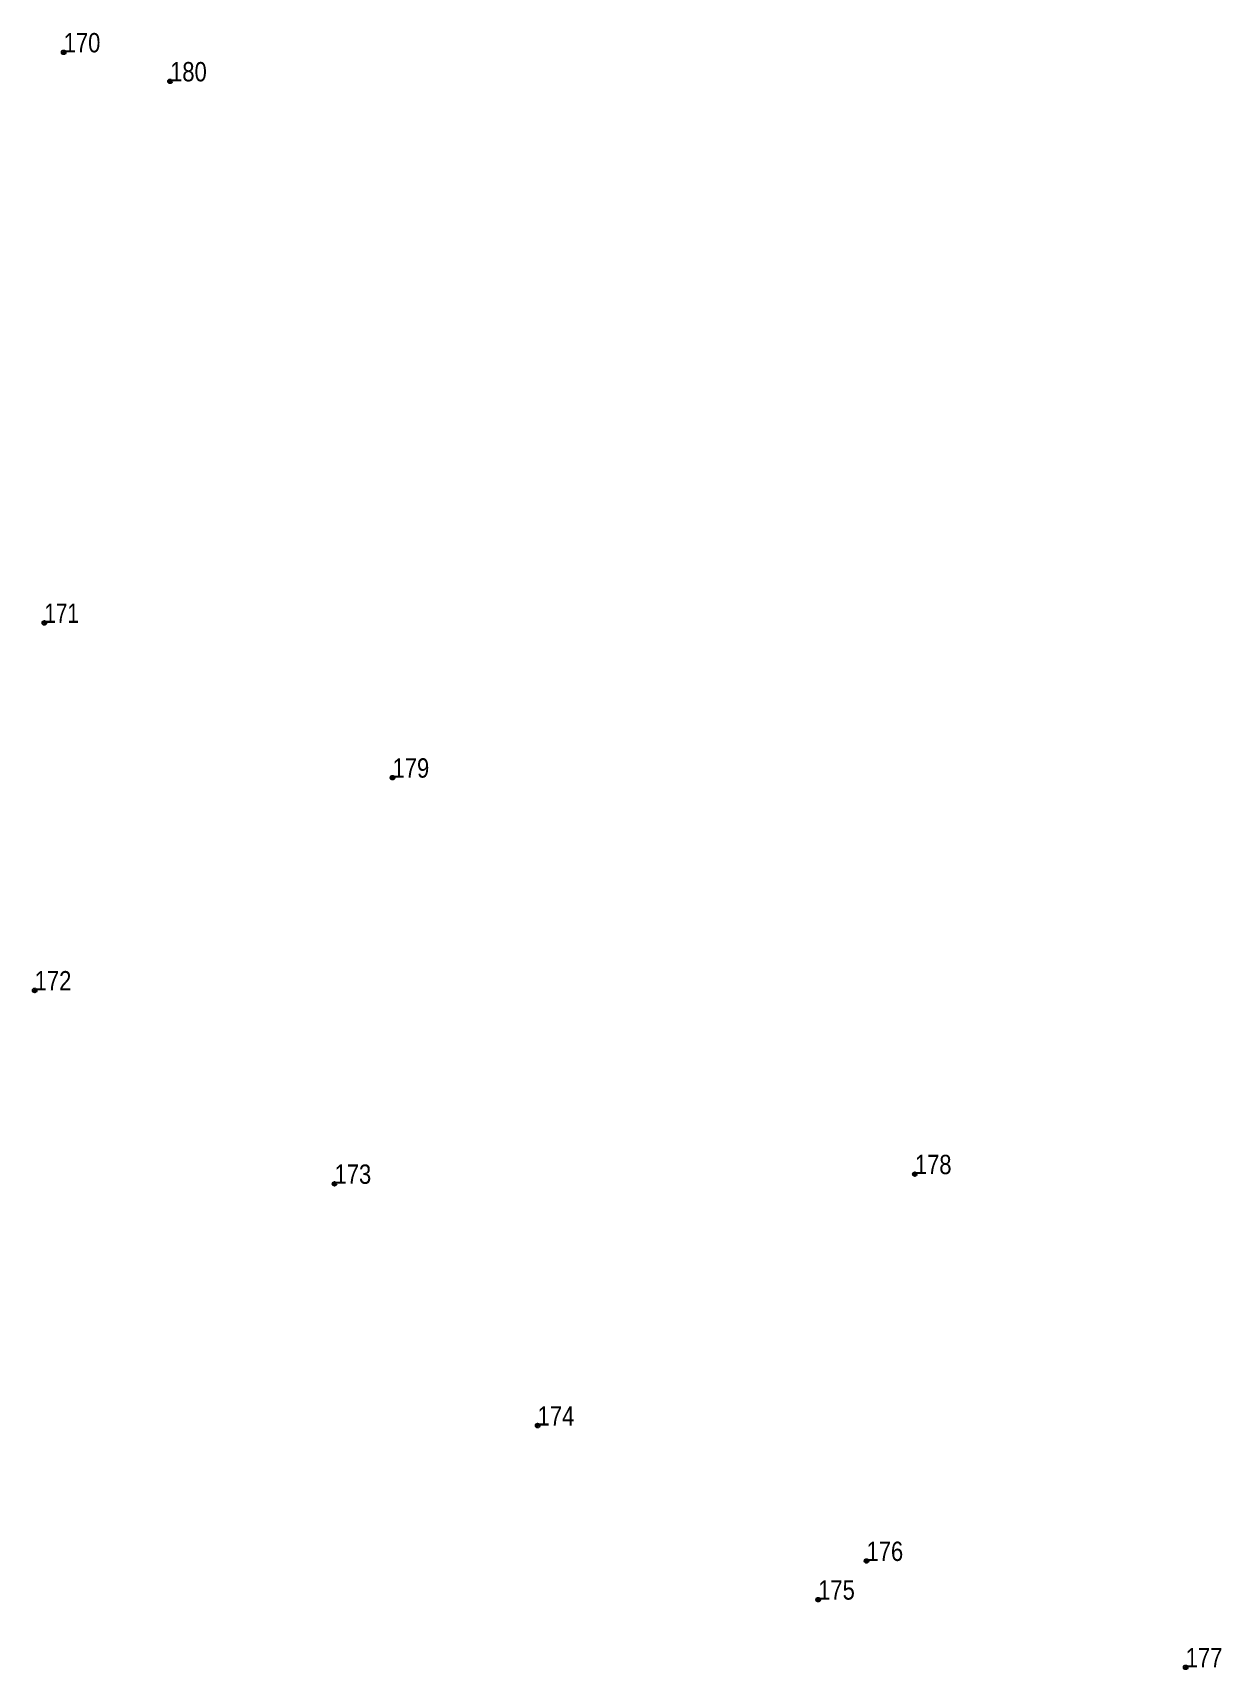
# Model space of a CAD drawing. Header units: metres. Extents: x 537057 to 540357, y 1847916 to 1853130.
# Drawn here: x 540233.8 to 540356.7, y 1847915.8 to 1848085 of the extents above.
import ezdxf

# ---------------------------------------------------------------- set-up
doc = ezdxf.new("R2010")
doc.units = ezdxf.units.M
doc.header["$LTSCALE"] = 0.8
doc.header["$PDMODE"] = 32
doc.header["$PDSIZE"] = 0.4
doc.layers.add('12', color=7, linetype='Continuous')
doc.layers.add('7', color=7, linetype='Continuous')

msp = doc.modelspace()

# ---------------------------------------------------------------- linework, layer by layer
at = {"layer": '7'}
for p in [(540237, 1848083), (540248, 1848080), (540235, 1848024), (540271, 1848008), (540234, 1847986), (540265, 1847966), (540325, 1847967), (540286, 1847941), (540320, 1847927), (540315, 1847923), (540353, 1847916)]:
    msp.add_point(p, dxfattribs=at)

# ---------------------------------------------------------------- texts
at = {"layer": '12'}
for s, width, p in [('170', 0.85, (540237, 1848083)), ('180', 0.85, (540248, 1848080)), ('171', 0.8, (540235, 1848024)), ('179', 0.85, (540271, 1848008)), ('172', 0.85, (540234, 1847986)), ('173', 0.85, (540265, 1847966)), ('178', 0.85, (540325, 1847967)), ('174', 0.85, (540286, 1847941)), ('176', 0.85, (540320, 1847927)), ('175', 0.85, (540315, 1847923)), ('177', 0.85, (540353, 1847916))]:
    msp.add_text(s, height=2, dxfattribs=dict(at, width=width)).set_placement(p)

doc.saveas('drawing.dxf')
